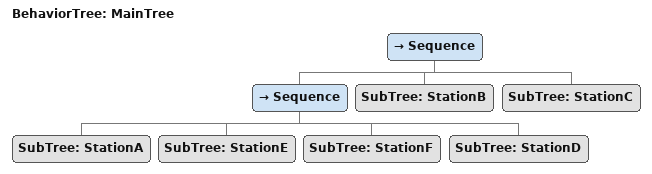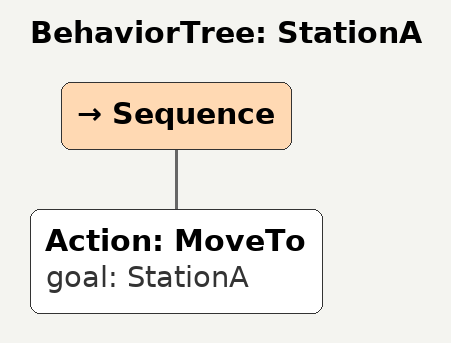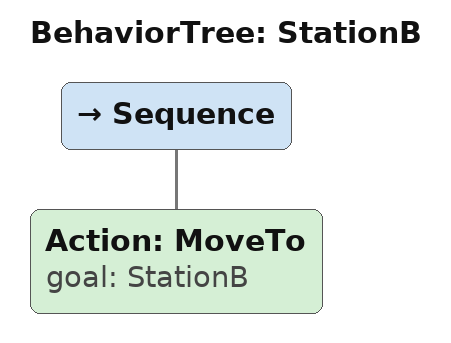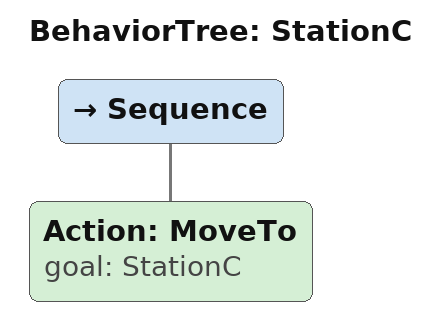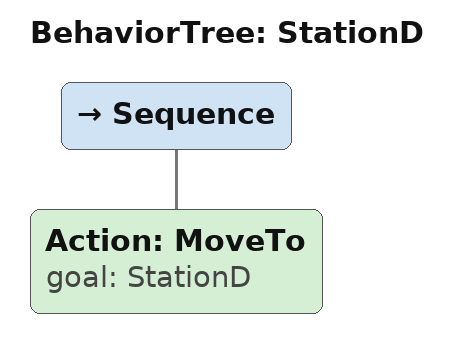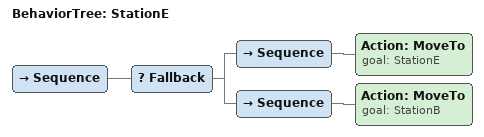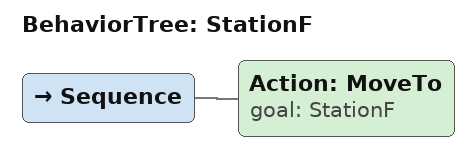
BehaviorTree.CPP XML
<root main_tree_to_execute="MainTree">
    <BehaviorTree ID="MainTree">
        <Sequence>
           ; Visit StationA, StationE, StationF, StationD in sequence
            <Sequence>
                <SubTree ID="StationA" />
                <SubTree ID="StationE" />
                <SubTree ID="StationF" />
                <SubTree ID="StationD" />
            </Sequence>
            <SubTree ID="StationB" />
            <SubTree ID="StationC" />
        </Sequence>
    </BehaviorTree>

    <BehaviorTree ID="StationA">
        <Sequence>
            <Action ID="MoveTo" goal="StationA" />
        </Sequence>
    </BehaviorTree>

    <BehaviorTree ID="StationB">
        <Sequence>
            <Action ID="MoveTo" goal="StationB" />
        </Sequence>
    </BehaviorTree>

    <BehaviorTree ID="StationC">
        <Sequence>
            <Action ID="MoveTo" goal="StationC" />
        </Sequence>
    </BehaviorTree>

    <BehaviorTree ID="StationD">
        <Sequence>
            <Action ID="MoveTo" goal="StationD" />
        </Sequence>
    </BehaviorTree>

    <BehaviorTree ID="StationE">
        <Sequence>
            <Fallback>
                <Sequence>
                    <Action ID="MoveTo" goal="StationE" />
                </Sequence>
                <Sequence>
                    <Action ID="MoveTo" goal="StationB" />
                </Sequence>
            </Fallback>
        </Sequence>
    </BehaviorTree>

    <BehaviorTree ID="StationF">
        <Sequence>
            <Action ID="MoveTo" goal="StationF" />
        </Sequence>
    </BehaviorTree>
</root>
